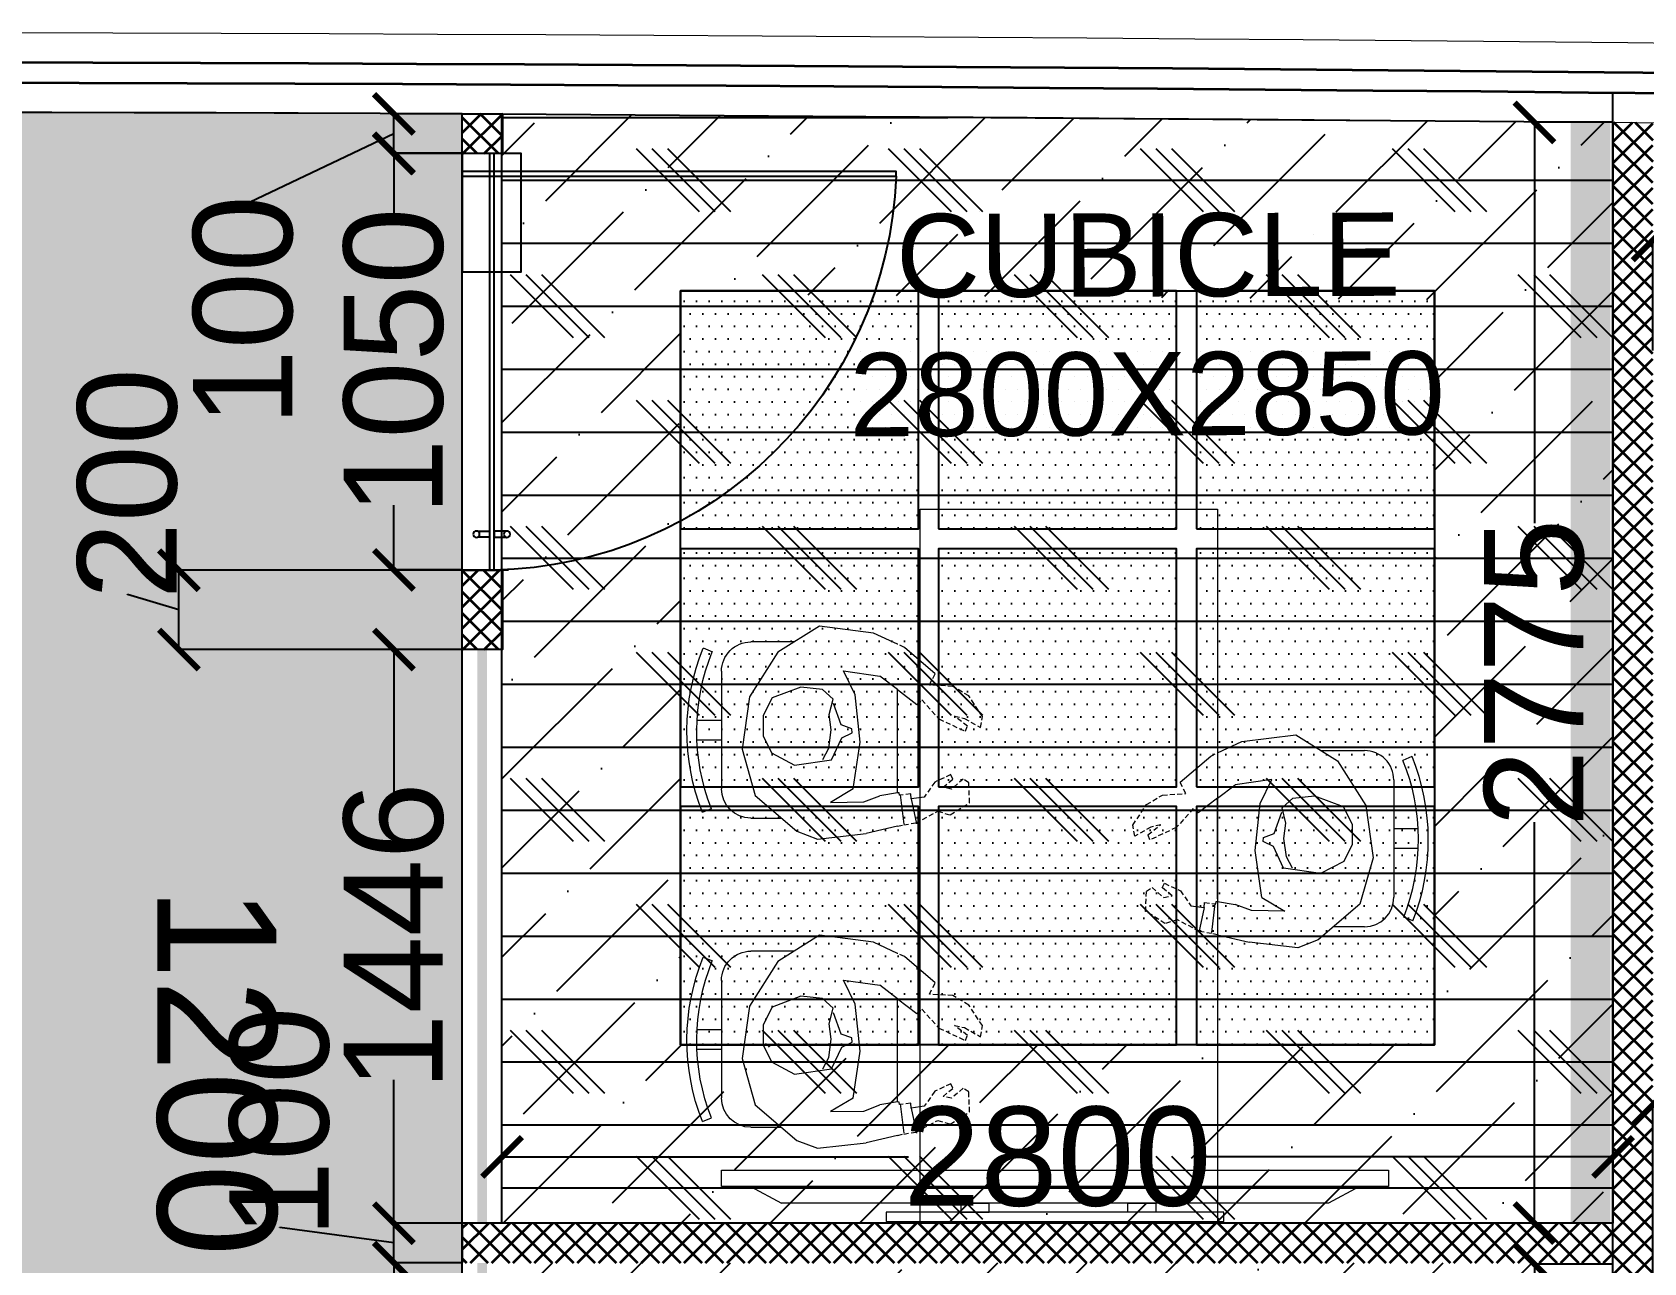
# Model space of a CAD drawing. Header units: millimetres. Extents: x 263321 to 4958806, y 33647 to 987811.
# Drawn here: x 2398868 to 2402929, y 502431 to 505533 of the extents above; entities that cross this region are included whole.
import ezdxf

# ---------------------------------------------------------------- set-up
doc = ezdxf.new("R2010")
doc.units = ezdxf.units.MM
doc.header["$PDMODE"] = 3
doc.linetypes.add('( Hidden )', pattern=[0.375, 0.25, -0.125])
for name, color, linetype, lineweight in [('A-DOOR-FULL', 40, 'Continuous', 18), ('A-FURN-HUMAN', 252, 'Continuous', 9), ('A-FURN-MODULAR-CHAIR', 5, 'Continuous', 5), ('A-FURN-MODULAR-TABLETOP', 250, 'Continuous', 13), ('A-GLASS PARTITION', 5, 'Continuous', 18), ('A-GYPSUM PARTITION', 250, 'Continuous', 35), ('A-PLAN-THIN', 251, 'Continuous', 15), ('Base 7th & 9th', 250, 'Continuous', 35), ('TOA- AV', 7, 'Continuous', 9)]:
    doc.layers.add(name, color=color, linetype=linetype, lineweight=lineweight)
for name, color, linetype in [('CEILING TOA', 7, 'Continuous'), ('CH', 250, 'Continuous'), ('CH - MAN', 8, 'Continuous'), ('DOOR', 5, 'Continuous'), ('FIN WALL GRAPHIC', 10, 'Continuous'), ('FLOORING TOA', 7, 'Continuous'), ('PARTITION DIM.', 250, 'Continuous'), ('PARTITION GYPSUM', 250, 'Continuous'), ('TEXT', 250, 'Continuous')]:
    doc.layers.add(name, color=color, linetype=linetype)
doc.styles.add('ARIAL', font='arial.ttf')
doc.styles.get("Standard").update_dxf_attribs({"font": 'arial.ttf'})
doc.styles.add('TEXT @ 150', font='arial.ttf', dxfattribs={"height": 225})
doc.dimstyles.new('DIM @ 150', dxfattribs={"dimtxt": 225, "dimasz": 100, "dimexe": 1, "dimexo": 0, "dimgap": 0.5, "dimtad": 0, "dimdec": 0, "dimzin": 0, "dimdsep": 46, "dimtxsty": 'TEXT @ 150', "dimblk": 'ARCHTICK', "dimcen": -2, "dimclrd": 8, "dimclre": 8, "dimclrt": 7, "dimadec": 0, "dimazin": 0, "dimtfac": 1, "dimtdec": 0, "dimtofl": 0, "dimtmove": 0, "dimatfit": 3, "dimldrblk": 'OPEN90', "dimfxl": 1, "dimtolj": 1, "dimtzin": 0, "dimlwd": -1, "dimlwe": -1, "dimarcsym": 0})
pattern_1 = [(45, (13069.08, -8478.743), (-26.94076836, 26.94076836), []), (135, (13069.08, -8478.743), (-26.94076836, -26.94076836), [])]

# ---------------------------------------------------------------- blocks, each defined once
blk = doc.blocks.new('Human Figure')
at = {"layer": 'A-FURN-HUMAN', "lineweight": 5}
for p, q in [((4611.71, 5776.63, 0), (4616.22, 5779.49)), ((4611.71, 5776.63, 0), (4616.22, 5779.49)), ((4616.22, 5779.49), (4621.49, 5780.21, 0)), ((4616.22, 5779.49), (4621.49, 5780.21, 0)), ((4621.49, 5780.21, 0), (4626.18, 5778.89, 0)), ((4621.49, 5780.21, 0), (4626.18, 5778.89, 0)), ((4626.18, 5778.89, 0), (4629.77, 5774.69, 0)), ((4626.18, 5778.89, 0), (4629.77, 5774.69, 0)), ((4609.08, 5772.43, 0), (4611.71, 5776.63, 0)), ((4609.08, 5772.43, 0), (4611.71, 5776.63, 0)), ((4629.77, 5774.69, 0), (4630.56, 5772.63, 0)), ((4629.77, 5774.69, 0), (4630.56, 5772.63, 0)), ((4609.78, 5766.99, 0), (4609.08, 5772.43, 0)), ((4609.78, 5766.99, 0), (4609.08, 5772.43, 0)), ((4630.56, 5772.63, 0), (4630.01, 5767.72, 0)), ((4630.56, 5772.63, 0), (4630.01, 5767.72, 0)), ((4626.86, 5771.32, 0), (4626.81, 5767.94)), ((4626.86, 5771.32, 0), (4626.81, 5767.94)), ((4616.02, 5768.83), (4613.59, 5769.99, 0)), ((4613.59, 5769.99, 0), (4614.12, 5766.32, 0)), ((4616.02, 5768.83), (4613.59, 5769.99, 0)), ((4613.59, 5769.99, 0), (4614.12, 5766.32, 0)), ((4625.5, 5769.01, 0), (4620.77, 5768.32, 0)), ((4625.5, 5769.01, 0), (4620.77, 5768.32, 0)), ((4620.77, 5768.32, 0), (4616.02, 5768.83)), ((4620.77, 5768.32, 0), (4616.02, 5768.83)), ((4626.81, 5767.94), (4626.19, 5766.32, 0)), ((4626.81, 5767.94), (4626.19, 5766.32, 0)), ((4629.26, 5764.54), (4630.01, 5767.72, 0)), ((4629.26, 5764.54), (4630.01, 5767.72, 0)), ((4610.91, 5764.54), (4609.78, 5766.99, 0)), ((4610.91, 5764.54), (4609.78, 5766.99, 0)), ((4615.48, 5764.54), (4614.12, 5766.32, 0)), ((4615.48, 5764.54), (4614.12, 5766.32, 0)), ((4625.89, 5764.54), (4626.19, 5766.32, 0)), ((4625.89, 5764.54), (4626.19, 5766.32, 0)), ((4615.48, 5764.54), (4616.97, 5762.59)), ((4615.48, 5764.54), (4616.97, 5762.59)), ((4613.88, 5760.76, 0), (4611.23, 5763.85, 0)), ((4613.88, 5760.76, 0), (4611.23, 5763.85, 0)), ((4626.5, 5763.17, 0), (4626.01, 5763.22, 0)), ((4626.5, 5763.17, 0), (4626.01, 5763.22, 0)), ((4626.32, 5761.85, 0), (4626.5, 5763.17, 0)), ((4626.32, 5761.85, 0), (4626.5, 5763.17, 0))]:
    blk.add_line(p, q, dxfattribs=at)
at = {"layer": 'A-FURN-HUMAN', "linetype": '( Hidden )', "lineweight": 5, "ltscale": 2}
for p, q in [((4611.23, 5763.85, 0), (4610.91, 5764.54, 0)), ((4611.23, 5763.85, 0), (4610.91, 5764.54, 0)), ((4626.01, 5763.22, 0), (4626.14, 5764.36, 0)), ((4626.01, 5763.22, 0), (4626.14, 5764.36, 0)), ((4629.26, 5764.54, 0), (4629.12, 5763.93, 0)), ((4629.26, 5764.54, 0), (4629.12, 5763.93, 0)), ((4616.97, 5762.59), (4616.53, 5762.09)), ((4616.97, 5762.59), (4616.53, 5762.09)), ((4628.92, 5762.69, 0), (4627.75, 5760.5, 0)), ((4628.92, 5762.69, 0), (4627.75, 5760.5, 0)), ((4629.12, 5763.93, 0), (4628.92, 5762.69, 0)), ((4629.12, 5763.93, 0), (4628.92, 5762.69, 0)), ((4615.02, 5761.34, 0), (4613.88, 5760.76, 0)), ((4615.02, 5761.34, 0), (4613.88, 5760.76, 0)), ((4615.16, 5758.98, 0), (4615.02, 5761.34, 0)), ((4615.16, 5758.98, 0), (4615.02, 5761.34, 0)), ((4616.53, 5762.09), (4618.44, 5760.37, 0)), ((4616.53, 5762.09), (4618.44, 5760.37, 0)), ((4624.81, 5760.79, 0), (4626.32, 5761.85, 0)), ((4624.81, 5760.79, 0), (4626.32, 5761.85, 0)), ((4618.44, 5760.37, 0), (4619.69, 5757.7, 0)), ((4618.44, 5760.37, 0), (4619.69, 5757.7, 0)), ((4624.06, 5759.18, 0), (4624.81, 5760.79, 0)), ((4624.06, 5759.18, 0), (4624.81, 5760.79, 0)), ((4624.51, 5758.96, 0), (4624.06, 5759.18, 0)), ((4624.51, 5758.96, 0), (4624.06, 5759.18, 0)), ((4625.32, 5759.95, 0), (4624.51, 5758.96, 0)), ((4625.32, 5759.95, 0), (4624.51, 5758.96, 0)), ((4625.51, 5759.11, 0), (4625.32, 5759.95, 0)), ((4625.51, 5759.11, 0), (4625.32, 5759.95, 0)), ((4628.12, 5759.23, 0), (4626.89, 5757.28, 0)), ((4628.12, 5759.23, 0), (4626.89, 5757.28, 0)), ((4627.75, 5760.5, 0), (4628.12, 5759.23, 0)), ((4627.75, 5760.5, 0), (4628.12, 5759.23, 0)), ((4616.12, 5757.36), (4615.16, 5758.98, 0)), ((4616.12, 5757.36), (4615.16, 5758.98, 0)), ((4619.17, 5757.51, 0), (4618.16, 5758.8, 0)), ((4618.16, 5758.8, 0), (4618.39, 5757.81, 0)), ((4619.17, 5757.51, 0), (4618.16, 5758.8, 0)), ((4618.16, 5758.8, 0), (4618.39, 5757.81, 0)), ((4618.39, 5757.81, 0), (4619.31, 5756.18, 0)), ((4618.39, 5757.81, 0), (4619.31, 5756.18, 0)), ((4619.69, 5757.7, 0), (4619.17, 5757.51, 0)), ((4619.69, 5757.7, 0), (4619.17, 5757.51, 0)), ((4624.5, 5757.93, 0), (4625.51, 5759.11, 0)), ((4624.5, 5757.93, 0), (4625.51, 5759.11, 0)), ((4624.87, 5757.37, 0), (4624.5, 5757.93, 0)), ((4624.87, 5757.37, 0), (4624.5, 5757.93, 0)), ((4618.19, 5756, 0), (4616.12, 5757.36)), ((4618.19, 5756, 0), (4616.12, 5757.36)), ((4619.31, 5756.18, 0), (4618.19, 5756, 0)), ((4619.31, 5756.18, 0), (4618.19, 5756, 0)), ((4626.89, 5757.28, 0), (4624.87, 5757.37, 0)), ((4626.89, 5757.28, 0), (4624.87, 5757.37, 0))]:
    blk.add_line(p, q, dxfattribs=at)
at = {"layer": 'A-FURN-HUMAN', "linetype": '( Hidden )', "lineweight": 5, "ltscale": 3}
for p, q in [((4625.9, 5764.39, 0), (4625.89, 5764.57, 0)), ((4625.9, 5764.39, 0), (4625.89, 5764.57, 0)), ((4626.14, 5764.36, 0), (4625.9, 5764.39, 0)), ((4626.14, 5764.36, 0), (4625.9, 5764.39, 0))]:
    blk.add_line(p, q, dxfattribs=at)
at = {"layer": 'A-FURN-HUMAN', "lineweight": 5, "elevation": 0}
for points in [[(4622.54, 5772.08), (4621.4, 5771.49), (4619.55, 5771.23), (4618.01, 5771.43), (4616.44, 5771.03), (4615.47, 5772.11), (4615.23, 5774.3), (4616.32, 5777.18), (4618.11, 5778.11), (4620.14, 5778.11), (4621.85, 5777.26), (4623.09, 5774.92), (4622.55, 5771.19), (4620.35, 5770.17), (4619.86, 5769.12), (4619.43, 5769.17), (4619.04, 5770.23), (4616.9, 5771)], [(4622.54, 5772.08), (4621.4, 5771.49), (4619.55, 5771.23), (4618.01, 5771.43), (4616.44, 5771.03), (4615.47, 5772.11), (4615.23, 5774.3), (4616.32, 5777.18), (4618.11, 5778.11), (4620.14, 5778.11), (4621.85, 5777.26), (4623.09, 5774.92), (4622.55, 5771.19), (4620.35, 5770.17), (4619.86, 5769.12), (4619.43, 5769.17), (4619.04, 5770.23), (4616.9, 5771)], [(4625.5, 5769.01), (4626.86, 5771.32)], [(4625.5, 5769.01), (4626.86, 5771.32)], [(4626.09, 5764.27), (4629.04, 5763.91)], [(4626.09, 5764.27), (4629.04, 5763.91)], [(4626.5, 5763.17), (4629.02, 5762.63)], [(4626.5, 5763.17), (4629.02, 5762.63)]]:
    blk.add_lwpolyline(points, dxfattribs=at)
at = {"layer": 'A-FURN-MODULAR-CHAIR', "color": 18, "lineweight": 15, "true_color": 0x000000}
for p, q in [((4613.64, 5782.3, 0), (4625.48, 5782.3, 0)), ((4610.68, 5774.98, 0), (4610.68, 5779.34, 0)), ((4628.44, 5779.34, 0), (4628.44, 5776.24, 0))]:
    blk.add_line(p, q, dxfattribs=at)
at = {"layer": 'A-FURN-MODULAR-CHAIR', "lineweight": 15}
for p, q in [((4613.64, 5782.3, 0), (4625.48, 5782.3, 0)), ((4610.68, 5774.98, 0), (4610.68, 5779.34, 0)), ((4628.44, 5779.34, 0), (4628.44, 5776.24, 0))]:
    blk.add_line(p, q, dxfattribs=at)
at = {"layer": 'A-FURN-MODULAR-CHAIR', "color": 18, "lineweight": 15, "true_color": 0x000000, "elevation": 0}
for points in [[(4611.29, 5784.13), (4611.67, 5783.22)], [(4618.58, 5784.79), (4618.58, 5782.3)], [(4620.56, 5784.79), (4620.56, 5782.3)], [(4627.86, 5784.22), (4627.49, 5783.3)]]:
    blk.add_lwpolyline(points, dxfattribs=at)
at = {"layer": 'A-FURN-MODULAR-CHAIR', "lineweight": 15, "elevation": 0}
for points in [[(4611.29, 5784.13), (4611.67, 5783.22)], [(4618.58, 5784.79), (4618.58, 5782.3)], [(4620.56, 5784.79), (4620.56, 5782.3)], [(4627.86, 5784.22), (4627.49, 5783.3)]]:
    blk.add_lwpolyline(points, dxfattribs=at)
at = {"layer": 'A-FURN-MODULAR-CHAIR', "color": 18, "lineweight": 15, "true_color": 0x000000, "elevation": 0}
blk.add_lwpolyline([(4625.89, 5764.57, -0.034638), (4625.48, 5764.54), (4615.48, 5764.54)], format="xyb", dxfattribs=at)
at = {"layer": 'A-FURN-MODULAR-CHAIR', "lineweight": 15, "elevation": 0}
blk.add_lwpolyline([(4625.89, 5764.57, -0.034638), (4625.48, 5764.54), (4615.48, 5764.54)], format="xyb", dxfattribs=at)
at = {"layer": 'A-FURN-MODULAR-CHAIR', "color": 18, "lineweight": 15, "true_color": 0x000000}
for centre, radius, start, end in [((4619.68, 5763.49, 0), 22.29, 68.458, 112.0994), ((4619.68, 5763.49, 0), 21.3, 68.4839, 112.0994), ((4613.64, 5779.34, 0), 2.96, 90.0001, 180.0001), ((4625.48, 5779.34, 0), 2.96, 0.0001, 90.0001)]:
    blk.add_arc(centre, radius, start, end, dxfattribs=at)
at = {"layer": 'A-FURN-MODULAR-CHAIR', "lineweight": 15}
for centre, radius, start, end in [((4619.68, 5763.49, 0), 22.29, 68.458, 112.0994), ((4619.68, 5763.49, 0), 21.3, 68.4839, 112.0994), ((4613.64, 5779.34, 0), 2.96, 90.0001, 180.0001), ((4625.48, 5779.34, 0), 2.96, 0.0001, 90.0001)]:
    blk.add_arc(centre, radius, start, end, dxfattribs=at)
blk = doc.blocks.new('ychgc')
at = {"layer": 'A-FURN-MODULAR-TABLETOP', "lineweight": 20}
blk.add_lwpolyline([(549950.7, 23375.4), (549950.7, 25175.4), (549200.7, 25175.4), (549200.7, 23375.4)], close=True, dxfattribs=at)
at = {"layer": 'A-FURN-MODULAR-TABLETOP', "color": 161, "linetype": 'ByBlock', "yscale": 25.00000000000001}
for p, xscale, zscale, rotation in [((693272.4, -90759, 0), 25.00000000000001, 25.00000000000001, 90.00728931026863), ((405822.5, -91264.6, 0), -25.00000000000001, 25, 269.9927106897313), ((693272.4, -91538.4, 0), 25.00000000000001, 25.00000000000001, 90.00728931026863)]:
    blk.add_blockref('Human Figure', p, dxfattribs=dict(at, xscale=xscale, zscale=zscale, rotation=rotation))
blk = doc.blocks.new('_ArchTick')
at = {"color": 0, "linetype": 'ByBlock', "const_width": 0.15}
blk.add_lwpolyline([(-0.5, -0.5), (0.5, 0.5)], dxfattribs=at)
blk = doc.blocks.new('*D569')
at = {"layer": 'Defpoints', "color": 0, "transparency": 16777216}
for p in [(2403255, 502828.7), (2402951.6, 502383.1), (2403255, 502383.1, 0)]:
    blk.add_point(p, dxfattribs=at)
at = {"layer": 'PARTITION DIM.', "color": 8, "transparency": 16777216}
for p, q in [((2402951.6, 502383.1), (2402951.6, 502829.7)), ((2402951.6, 502828.7), (2403255, 502828.7)), ((2403255, 502383.1), (2403255, 502829.7)), ((2403255, 502828.7), (2403355, 502828.7))]:
    blk.add_line(p, q, dxfattribs=at)
at = {"layer": 'PARTITION DIM.', "color": 8, "transparency": 16777216, "xscale": 100, "yscale": 100, "zscale": 100, "rotation": 180}
blk.add_blockref('_ArchTick', (2402951.6, 502828.7), dxfattribs=at)
at = {"layer": 'PARTITION DIM.', "color": 8, "transparency": 16777216, "xscale": 100, "yscale": 100, "zscale": 100}
blk.add_blockref('_ArchTick', (2403255, 502828.7), dxfattribs=at)
at = {"layer": 'PARTITION DIM.', "color": 7, "transparency": 16777216, "insert": (2403631.6, 502828.7), "char_height": 250, "attachment_point": 5}
blk.add_mtext('\\A1;303', dxfattribs=at)
blk = doc.blocks.new('_Open90')
at = {"color": 0, "linetype": 'ByBlock'}
for p, q in [((-0.5, 0.5), (0, 0)), ((0, 0), (-1, 0)), ((0, 0), (-0.5, -0.5))]:
    blk.add_line(p, q, dxfattribs=at)
blk = doc.blocks.new('*D580')
at = {"layer": 'Defpoints', "color": 0, "transparency": 16777216}
for p in [(2402851.6, 502698), (2400051.6, 502530.9), (2402851.6, 502530.9)]:
    blk.add_point(p, dxfattribs=at)
at = {"layer": 'PARTITION DIM.', "color": 8, "transparency": 16777216}
for p, q in [((2400051.6, 502530.9), (2400051.6, 502699)), ((2400051.6, 502698), (2401076.1, 502698)), ((2402851.6, 502698), (2401827.1, 502698)), ((2402851.6, 502530.9), (2402851.6, 502699))]:
    blk.add_line(p, q, dxfattribs=at)
at = {"layer": 'PARTITION DIM.', "color": 8, "transparency": 16777216, "xscale": 100, "yscale": 100, "zscale": 100, "rotation": 180}
blk.add_blockref('_ArchTick', (2400051.6, 502698), dxfattribs=at)
at = {"layer": 'PARTITION DIM.', "color": 8, "transparency": 16777216, "xscale": 100, "yscale": 100, "zscale": 100}
blk.add_blockref('_ArchTick', (2402851.6, 502698), dxfattribs=at)
at = {"layer": 'PARTITION DIM.', "color": 7, "transparency": 16777216, "insert": (2401451.6, 502698), "char_height": 250, "attachment_point": 5}
blk.add_mtext('\\A1;2800', dxfattribs=at)
blk = doc.blocks.new('*D582')
at = {"layer": 'Defpoints', "color": 0, "transparency": 16777216}
for p in [(2402851.6, 505305.9), (2402653.6, 502530.9), (2402851.6, 502530.9)]:
    blk.add_point(p, dxfattribs=at)
at = {"layer": 'PARTITION DIM.', "color": 8, "transparency": 16777216}
for p, q in [((2402851.6, 505305.9), (2402652.6, 505305.9)), ((2402653.6, 505305.9), (2402653.6, 504295.3)), ((2402653.6, 502530.9), (2402653.6, 503541.6)), ((2402851.6, 502530.9), (2402652.6, 502530.9))]:
    blk.add_line(p, q, dxfattribs=at)
at = {"layer": 'PARTITION DIM.', "color": 8, "transparency": 16777216, "xscale": 100, "yscale": 100, "zscale": 100}
for p, rotation in [((2402653.6, 505305.9), 90), ((2402653.6, 502530.9), 270)]:
    blk.add_blockref('_ArchTick', p, dxfattribs=dict(at, rotation=rotation))
at = {"layer": 'PARTITION DIM.', "color": 7, "transparency": 16777216, "insert": (2402653.6, 503918.4), "char_height": 250, "attachment_point": 5, "rotation": 90}
blk.add_mtext('\\A1;2775', dxfattribs=at)
blk = doc.blocks.new('*D583')
at = {"layer": 'Defpoints', "color": 0, "transparency": 16777216}
for p in [(2402653.6, 502427.6), (2402851.6, 502427.6), (2402851.6, 499580.9)]:
    blk.add_point(p, dxfattribs=at)
at = {"layer": 'PARTITION DIM.', "color": 8, "transparency": 16777216}
for p, q in [((2402851.6, 502427.6), (2402652.6, 502427.6)), ((2402653.6, 502427.6), (2402653.6, 501380.2)), ((2402653.6, 499580.9), (2402653.6, 500628.4)), ((2402851.6, 499580.9), (2402652.6, 499580.9))]:
    blk.add_line(p, q, dxfattribs=at)
at = {"layer": 'PARTITION DIM.', "color": 8, "transparency": 16777216, "xscale": 100, "yscale": 100, "zscale": 100}
for p, rotation in [((2402653.6, 502427.6), 90), ((2402653.6, 499580.9), 270)]:
    blk.add_blockref('_ArchTick', p, dxfattribs=dict(at, rotation=rotation))
at = {"layer": 'PARTITION DIM.', "color": 7, "transparency": 16777216, "insert": (2402653.6, 501004.3), "char_height": 250, "attachment_point": 5, "rotation": 90}
blk.add_mtext('\\A1;2847', dxfattribs=at)
blk = doc.blocks.new('*D589')
at = {"layer": 'Defpoints', "color": 0, "transparency": 16777216}
for p in [(2399779.1, 502431.3), (2399951.6, 502431.3), (2399947.8, 500930.8, 0)]:
    blk.add_point(p, dxfattribs=at)
at = {"layer": 'PARTITION DIM.', "color": 8, "transparency": 16777216}
for p, q in [((2399951.6, 502431.3), (2399778.1, 502431.3)), ((2399779.1, 502431.3), (2399779.1, 502042.7)), ((2399779.1, 500930.8), (2399779.1, 501319.5)), ((2399947.8, 500930.8), (2399778.1, 500930.8))]:
    blk.add_line(p, q, dxfattribs=at)
at = {"layer": 'PARTITION DIM.', "color": 8, "transparency": 16777216, "xscale": 100, "yscale": 100, "zscale": 100}
for p, rotation in [((2399779.1, 502431.3), 90), ((2399779.1, 500930.8), 270)]:
    blk.add_blockref('_ArchTick', p, dxfattribs=dict(at, rotation=rotation))
at = {"layer": 'PARTITION DIM.', "color": 7, "transparency": 16777216, "insert": (2399779.1, 501681.1), "char_height": 250, "attachment_point": 5, "rotation": 90}
blk.add_mtext('\\A1;1500', dxfattribs=at)
blk = doc.blocks.new('*D590')
at = {"layer": 'Defpoints', "color": 0, "transparency": 16777216}
for p in [(2399779.1, 502530.9), (2399951.6, 502530.9), (2399951.6, 502431.3)]:
    blk.add_point(p, dxfattribs=at)
at = {"layer": 'PARTITION DIM.', "color": 8, "transparency": 16777216}
for p, q in [((2399951.6, 502530.9), (2399778.1, 502530.9)), ((2399779.1, 502431.3), (2399779.1, 502530.9)), ((2399491.3, 502519.9), (2399491.3, 502520.9)), ((2399779.1, 502481.1), (2399491.3, 502519.9)), ((2399951.6, 502431.3), (2399778.1, 502431.3))]:
    blk.add_line(p, q, dxfattribs=at)
at = {"layer": 'PARTITION DIM.', "color": 8, "transparency": 16777216, "xscale": 100, "yscale": 100, "zscale": 100}
for p, rotation in [((2399779.1, 502530.9), 90), ((2399779.1, 502431.3), 270)]:
    blk.add_blockref('_ArchTick', p, dxfattribs=dict(at, rotation=rotation))
at = {"layer": 'PARTITION DIM.', "color": 7, "transparency": 16777216, "insert": (2399491.3, 502785.4), "char_height": 250, "attachment_point": 5, "rotation": 90}
blk.add_mtext('\\A1;100', dxfattribs=at)
blk = doc.blocks.new('*D591')
at = {"layer": 'Defpoints', "color": 0, "transparency": 16777216}
for p in [(2399779.1, 503976.9), (2399951.6, 503976.9), (2399951.6, 502530.9)]:
    blk.add_point(p, dxfattribs=at)
at = {"layer": 'PARTITION DIM.', "color": 8, "transparency": 16777216}
for p, q in [((2399951.6, 503976.9), (2399778.1, 503976.9)), ((2399779.1, 503976.9), (2399779.1, 503615.9)), ((2399779.1, 502530.9), (2399779.1, 502892)), ((2399951.6, 502530.9), (2399778.1, 502530.9))]:
    blk.add_line(p, q, dxfattribs=at)
at = {"layer": 'PARTITION DIM.', "color": 8, "transparency": 16777216, "xscale": 100, "yscale": 100, "zscale": 100}
for p, rotation in [((2399779.1, 503976.9), 90), ((2399779.1, 502530.9), 270)]:
    blk.add_blockref('_ArchTick', p, dxfattribs=dict(at, rotation=rotation))
at = {"layer": 'PARTITION DIM.', "color": 7, "transparency": 16777216, "insert": (2399779.1, 503253.9), "char_height": 250, "attachment_point": 5, "rotation": 90}
blk.add_mtext('\\A1;1446', dxfattribs=at)
blk = doc.blocks.new('*D592')
at = {"layer": 'Defpoints', "color": 0, "transparency": 16777216}
for p in [(2399779.1, 505227.9), (2399951.6, 505227.9), (2399951.6, 504177.6, 0)]:
    blk.add_point(p, dxfattribs=at)
at = {"layer": 'PARTITION DIM.', "color": 8, "transparency": 16777216}
for p, q in [((2399951.6, 505227.9), (2399778.1, 505227.9)), ((2399779.1, 505227.9), (2399779.1, 505064.4)), ((2399779.1, 504177.6), (2399779.1, 504341.1)), ((2399951.6, 504177.6), (2399778.1, 504177.6))]:
    blk.add_line(p, q, dxfattribs=at)
at = {"layer": 'PARTITION DIM.', "color": 8, "transparency": 16777216, "xscale": 100, "yscale": 100, "zscale": 100}
for p, rotation in [((2399779.1, 505227.9), 90), ((2399779.1, 504177.6), 270)]:
    blk.add_blockref('_ArchTick', p, dxfattribs=dict(at, rotation=rotation))
at = {"layer": 'PARTITION DIM.', "color": 7, "transparency": 16777216, "insert": (2399779.1, 504702.7), "char_height": 250, "attachment_point": 5, "rotation": 90}
blk.add_mtext('\\A1;1050', dxfattribs=at)
blk = doc.blocks.new('*D593')
at = {"layer": 'Defpoints', "color": 0, "transparency": 16777216}
for p in [(2399779.1, 505326.9), (2399951.6, 505326.9), (2399951.6, 505226.9)]:
    blk.add_point(p, dxfattribs=at)
at = {"layer": 'PARTITION DIM.', "color": 8, "transparency": 16777216}
for p, q in [((2399951.6, 505326.9), (2399778.1, 505326.9)), ((2399779.1, 505226.9), (2399779.1, 505326.9)), ((2399779.1, 505276.9), (2399399.6, 505096.4)), ((2399951.6, 505226.9), (2399778.1, 505226.9)), ((2399399.6, 505096.4), (2399399.6, 505095.4))]:
    blk.add_line(p, q, dxfattribs=at)
at = {"layer": 'PARTITION DIM.', "color": 8, "transparency": 16777216, "xscale": 100, "yscale": 100, "zscale": 100}
for p, rotation in [((2399779.1, 505326.9), 90), ((2399779.1, 505226.9), 270)]:
    blk.add_blockref('_ArchTick', p, dxfattribs=dict(at, rotation=rotation))
at = {"layer": 'PARTITION DIM.', "color": 7, "transparency": 16777216, "insert": (2399399.6, 504830.9), "char_height": 250, "attachment_point": 5, "rotation": 90}
blk.add_mtext('\\A1;100', dxfattribs=at)
blk = doc.blocks.new('door-3f-01')
at = {"layer": 'A-GLASS PARTITION', "color": 5}
blk.add_line((-36, 0), (-36, 4), dxfattribs=at)
at = {"layer": 'DOOR', "elevation": 0}
blk.add_lwpolyline([(-1.95, 37.5), (-1.55, 37.5), (-1.55, 0), (-1.95, 0)], close=True, dxfattribs=at)
at = {"layer": 'DOOR', "color": 252, "true_color": 0x939598}
blk.add_lwpolyline([(0, 0), (-10.2, 0), (-10.2, 5.08), (0, 5.08), (0, 0)], dxfattribs=at)
at = {"layer": 'DOOR'}
for points in [[(-32.64, 3.74), (-32.64, 2.74), (-33.14, 2.74), (-33.14, 3.74)], [(-32.64, 1.34), (-32.64, 2.34), (-33.14, 2.34), (-33.14, 1.34)]]:
    blk.add_lwpolyline(points, dxfattribs=at)
blk.add_lwpolyline([(-36, 2.34), (-36, 2.74), (0, 2.74), (0, 2.34)], close=True, dxfattribs=at)
for centre in [(-32.89, 3.86), (-32.89, 1.22)]:
    blk.add_circle(centre, 0.278, dxfattribs=at)
at = {"layer": 'DOOR', "color": 252, "true_color": 0x939598}
blk.add_arc((-0.52, 2.04, 0), 35.48, 92.2973, 178.8766, dxfattribs=at)
blk = doc.blocks.new('*D702')
at = {"layer": 'CH', "color": 8, "transparency": 16777216}
for p, q in [((2402951.6, 504730.5), (2402951.6, 505009.4)), ((2402951.6, 505008.4), (2403682.4, 505008.4)), ((2405166.9, 505008.4), (2404436.2, 505008.4)), ((2405166.9, 504310.1), (2405166.9, 505009.4))]:
    blk.add_line(p, q, dxfattribs=at)
at = {"layer": 'Defpoints', "color": 0, "transparency": 16777216}
for p in [(2402951.6, 505008.4), (2402951.6, 504730.5), (2405166.9, 504310.1)]:
    blk.add_point(p, dxfattribs=at)
at = {"layer": 'CH', "color": 8, "transparency": 16777216, "xscale": 100, "yscale": 100, "zscale": 100, "rotation": 180}
blk.add_blockref('_ArchTick', (2402951.6, 505008.4), dxfattribs=at)
at = {"layer": 'CH', "color": 8, "transparency": 16777216, "xscale": 100, "yscale": 100, "zscale": 100}
blk.add_blockref('_ArchTick', (2405166.9, 505008.4), dxfattribs=at)
at = {"layer": 'CH', "color": 7, "transparency": 16777216, "insert": (2404059.3, 505008.4), "char_height": 250, "attachment_point": 5}
blk.add_mtext('\\A1;2215', dxfattribs=at)
blk = doc.blocks.new('*D720')
at = {"layer": 'Defpoints', "color": 0, "transparency": 16777216}
for p in [(2399237.5, 504176.9), (2399951.6, 504176.9), (2399951.6, 503976.9)]:
    blk.add_point(p, dxfattribs=at)
at = {"layer": 'PARTITION DIM.', "color": 8, "transparency": 16777216}
for p, q in [((2399951.6, 504176.9), (2399236.5, 504176.9)), ((2399237.5, 503976.9), (2399237.5, 504176.9)), ((2399108.1, 504115.7), (2399108.1, 504116.7)), ((2399237.5, 504076.9), (2399108.1, 504115.7)), ((2399951.6, 503976.9), (2399236.5, 503976.9))]:
    blk.add_line(p, q, dxfattribs=at)
at = {"layer": 'PARTITION DIM.', "color": 8, "transparency": 16777216, "xscale": 100, "yscale": 100, "zscale": 100}
for p, rotation in [((2399237.5, 504176.9), 90), ((2399237.5, 503976.9), 270)]:
    blk.add_blockref('_ArchTick', p, dxfattribs=dict(at, rotation=rotation))
at = {"layer": 'PARTITION DIM.', "color": 7, "transparency": 16777216, "insert": (2399108.1, 504395.1), "char_height": 250, "attachment_point": 5, "rotation": 90}
blk.add_mtext('\\A1;200', dxfattribs=at)
blk = doc.blocks.new('A$C60412B90')
at = {"layer": 'TOA- AV', "color": 30, "true_color": 0xf8991e}
blk.add_line((256.5, 111), (986.5, 111), dxfattribs=at)
at = {"layer": 'TOA- AV', "color": 6}
for p, q in [((-37.2, 55.5), (29.9, 91)), ((1280.2, 55.5), (1213.1, 91)), ((-100, 55.5), (1343, 55.5))]:
    blk.add_line(p, q, dxfattribs=at)
at = {"layer": 'TOA- AV', "color": 30, "true_color": 0xf8991e}
for points in [[(986.5, 111), (986.5, 131), (256.5, 131), (256.5, 111)], [(403.4, 91), (464.2, 91)], [(825.1, 91), (764.2, 91)]]:
    blk.add_lwpolyline(points, dxfattribs=at)
for points in [[(403.4, 111), (464.2, 111), (464.2, 91), (403.4, 91)], [(825.1, 111), (764.2, 111), (764.2, 91), (825.1, 91)]]:
    blk.add_lwpolyline(points, close=True, dxfattribs=at)
at = {"layer": 'TOA- AV', "color": 6}
for points in [[(29.9, 91), (1213.1, 91)], [(1343, 55.5), (1343, 20), (-100, 20), (-100, 55.5)]]:
    blk.add_lwpolyline(points, dxfattribs=at)

msp = doc.modelspace()

# ---------------------------------------------------------------- hatches: boundary and pattern name
at = {"layer": 'A-GYPSUM PARTITION', "true_color": 0x636466}
h = msp.add_hatch(dxfattribs=at)
h.set_pattern_fill('ANSI37', color=251, scale=12, angle=-90)
h.set_pattern_definition([(315, (1895639.828, 2877110.33), (26.94076836, 26.94076836), []), (45, (1895639.828, 2877110.33), (-26.94076836, 26.94076836), [])])
h.paths.add_polyline_path([(2400052.5, 505326.9), (2400052.5, 505226.9), (2399951.6, 505226.9), (2399951.6, 505326.9)])
h = msp.add_hatch(dxfattribs=at)
h.set_pattern_fill('ANSI37', color=251, scale=12)
h.set_pattern_definition(pattern_1)
h.paths.add_polyline_path([(2402951.6, 505304.9, 0.000046), (2402851.6, 505305.9), (2402851.6, 497133.1), (2402951.6, 497133.1)])
h = msp.add_hatch(dxfattribs=at)
h.set_pattern_fill('ANSI37', color=251, scale=12, angle=-90)
h.set_pattern_definition([(315, (1895639.83, 2875860.34), (26.94076836, 26.94076836), []), (45, (1895639.83, 2875860.34), (-26.94076836, 26.94076836), [])])
h.paths.add_polyline_path([(2400052.5, 504176.9), (2400052.5, 503976.9), (2399951.6, 503976.9), (2399951.6, 504176.9)])
h = msp.add_hatch(dxfattribs=at)
h.set_pattern_fill('ANSI37', color=251, scale=12)
h.set_pattern_definition(pattern_1)
h.paths.add_polyline_path([(2402851.6, 502530.9), (2399951.6, 502530.9), (2399951.6, 502430.9), (2402851.6, 502430.9)])
at = {"layer": 'CEILING TOA', "true_color": 0x939598}
h = msp.add_hatch(dxfattribs=at)
h.set_pattern_fill('ANSI36', color=252, scale=50)
h.set_pattern_definition([(45, (13069.08, -8478.74), (84.189901, 308.696304), [396.875, -79.375, 0, -79.375])])
h.paths.add_polyline_path([(2402851.6, 502530.9), (2400051.6, 502530.9), (2400051.6, 505326.9), (2402851.4, 505305.9)])
h.paths.add_polyline_path([(2402401.6, 502980.9), (2400501.6, 502980.9), (2400501.6, 504873.5), (2402401.5, 504859.3)], flags=16)
h.paths.add_polyline_path([(2400501.6, 500080.9), (2402401.6, 500080.9), (2402401.6, 501980.9), (2400501.6, 501980.9)], flags=16)
h.paths.add_polyline_path([(2400051.6, 499580.9), (2402851.6, 499580.9), (2402851.6, 502430.9), (2400051.6, 502430.9)])
h.paths.add_polyline_path([(2402401.6, 497732.7), (2400501.6, 497732.7), (2400501.6, 498982.7), (2402401.6, 498982.7)], flags=16)
h.paths.add_polyline_path([(2402851.6, 497233.1), (2400051.6, 497233.1), (2400051.6, 499480.9), (2402851.6, 499480.9)])
h = msp.add_hatch(dxfattribs=at)
h.set_pattern_fill('DOTS', color=252, scale=20)
h.set_pattern_definition([(0, (13069.078, -8478.743), (15.875, 31.75), [0, -31.75])])
h.paths.add_polyline_path([(2401801.6, 502980.9), (2402401.6, 502980.9), (2402401.6, 503580.9), (2401801.6, 503580.9)])
h.paths.add_polyline_path([(2401801.6, 503630.9), (2402401.6, 503630.9), (2402401.6, 504230.9), (2401801.6, 504230.9)])
h.paths.add_polyline_path([(2401801.6, 504280.9), (2402401.6, 504280.9), (2402401.6, 504880.9), (2401801.6, 504880.9)])
h.paths.add_polyline_path([(2401151.6, 502980.9), (2401751.6, 502980.9), (2401751.6, 503580.9), (2401151.6, 503580.9)])
h.paths.add_polyline_path([(2401151.6, 503630.9), (2401751.6, 503630.9), (2401751.6, 504230.9), (2401151.6, 504230.9)])
h.paths.add_polyline_path([(2401151.6, 504280.9), (2401751.6, 504280.9), (2401751.6, 504880.9), (2401151.6, 504880.9)])
h.paths.add_polyline_path([(2400501.6, 502980.9), (2401101.6, 502980.9), (2401101.6, 503580.9), (2400501.6, 503580.9)])
h.paths.add_polyline_path([(2400501.6, 503630.9), (2401101.6, 503630.9), (2401101.6, 504230.9), (2400501.6, 504230.9)])
h.paths.add_polyline_path([(2400501.6, 504280.9), (2401101.6, 504280.9), (2401101.6, 504880.9), (2400501.6, 504880.9)])
at = {"layer": 'FLOORING TOA', "true_color": 0xc7c8ca}
h = msp.add_hatch(dxfattribs=at)
h.set_pattern_fill('EARTH', color=9, scale=120)
edge = h.paths.add_edge_path()
edge.add_line((2399150.3, 470683.1), (2406751.6, 470683.1))
edge.add_line((2406751.6, 470683.1), (2406751.6, 489283.1))
edge.add_line((2406751.6, 489283.1), (2406777, 491421.9))
edge.add_line((2406777, 491421.9), (2410711.6, 491383.1))
edge.add_line((2410711.6, 491383.1), (2410711.6, 490662.8))
edge.add_line((2410711.6, 490662.8), (2412251.6, 490662.8))
edge.add_line((2412251.6, 490662.8), (2412251.6, 491383.1))
edge.add_line((2412251.6, 491383.1), (2413501.6, 491383.1))
edge.add_line((2413501.6, 491383.1), (2413501.6, 490641.9))
edge.add_line((2413501.6, 490641.9), (2414541.6, 490641.9))
edge.add_line((2414541.6, 490641.9), (2414541.6, 491383.1))
edge.add_line((2414541.6, 491383.1), (2419059.8, 491383.1))
edge.add_line((2419059.8, 491383.1), (2419290.9, 492883.1))
edge.add_line((2419290.9, 492883.1), (2413191.6, 492883.1))
edge.add_line((2413191.6, 492883.1), (2413191.6, 495458.2))
edge.add_line((2413191.6, 495458.2), (2416206.2, 495458.2))
edge.add_line((2416206.2, 495458.2), (2416206.2, 496558.2))
edge.add_line((2416206.2, 496558.2), (2413191.6, 496558.2))
edge.add_line((2413191.6, 496558.2), (2413191.6, 498963.1))
edge.add_line((2413191.6, 498963.1), (2411651.6, 498963.1))
edge.add_line((2411651.6, 498963.1), (2411651.6, 492883.1))
edge.add_line((2411651.6, 492883.1), (2404451.6, 492883.1))
edge.add_line((2404451.6, 492883.1), (2404452.6, 502283.1))
edge.add_line((2404452.6, 502283.1), (2402951.6, 502283.1))
edge.add_line((2402951.6, 502283.1), (2402951.4, 497183.5))
edge.add_line((2402951.4, 497183.5), (2402951.6, 497133.1))
edge.add_line((2402951.6, 497133.1), (2399951.6, 497133.1))
edge.add_line((2399951.6, 497133.1), (2399951.6, 505326.9))
edge.add_arc((2397396.4, -38564.5), 543897.4, 89.730828, 95.307778)
edge.add_line((2347082.8, 503000.8), (2347082.9, 472483.1))
edge.add_line((2347082.9, 472483.1), (2343851.6, 472483.1))
edge.add_line((2343851.6, 472483.1), (2343851.6, 458383.2))
edge.add_line((2343851.6, 458383.2), (2354252.4, 458383.2))
edge.add_line((2354252.4, 458383.2), (2354252.7, 455753.4))
edge.add_arc((2374151.3, 141679.3), 314703.8, 88.069715, 93.625218, ccw=False)
edge.add_line((2384751.6, 456204.5), (2384751.6, 459200.3))
edge.add_line((2384751.6, 459200.3), (2394751.8, 459200.3))
edge.add_line((2394751.8, 459200.3), (2394749.6, 457484.3))
edge.add_line((2394749.6, 457484.3), (2395751.6, 457483.1))
edge.add_line((2395751.6, 457483.1), (2395751.6, 458383.1))
edge.add_line((2395751.6, 458383.1), (2396651.6, 458383.1))
edge.add_line((2396651.6, 458383.1), (2396651.6, 459197.4))
edge.add_line((2396651.6, 459197.4), (2399811.2, 459198))
edge.add_line((2399811.2, 459198), (2399811.2, 460833.1))
edge.add_line((2399811.2, 460833.1), (2398551.6, 460833.1))
edge.add_line((2398551.6, 460833.1), (2398551.6, 466883.1))
edge.add_line((2398551.6, 466883.1), (2403551.7, 466883.1))
edge.add_line((2403551.7, 466883.1), (2403551.7, 465533.1))
edge.add_line((2403551.7, 465533.1), (2407851.7, 465533.1))
edge.add_line((2407851.7, 465533.1), (2407851.7, 460783.1))
edge.add_line((2407851.7, 460783.1), (2409491.6, 460783.1))
edge.add_line((2409491.6, 460783.1), (2409496.3, 466883.1))
edge.add_line((2409496.3, 466883.1), (2415285.8, 466883.1))
edge.add_line((2415285.8, 466883.1), (2415516.9, 468383.1))
edge.add_line((2415516.9, 468383.1), (2399151.6, 468383.1))
edge.add_arc((2399151.6, 468983.1), 600, 180.0002, 269.9977, ccw=False)
edge.add_line((2398551.6, 468983.1), (2398551.6, 470083.1))
edge.add_arc((2399151.6, 470083.1), 600, 90.125, 179.9999, ccw=False)
edge = h.paths.add_edge_path(flags=16)
edge.add_line((2350804.3, 495933.1), (2349254.3, 495933.1))
edge.add_arc((2349254.3, 495533.1), 400, 90.0003, 179.7889)
edge.add_line((2348854.3, 495534.5), (2348854.3, 492844.4))
edge.add_line((2348854.3, 492844.4), (2350804.3, 492844.4))
edge.add_line((2350804.3, 492844.4), (2350804.3, 495933.1))
h.paths.add_polyline_path([(2380451.6, 495933.1), (2394411.6, 495933.1), (2394411.6, 489283.1), (2388129.7, 489289.9), (2388129.7, 487283.1), (2379984.7, 487283), (2379984.7, 489283.1), (2380551.6, 489283.1)], flags=16)
edge = h.paths.add_edge_path(flags=16)
edge.add_line((2404951.6, 487283.1), (2348951.6, 487283.1))
edge.add_arc((2348951.6, 486983.1), 300, 90, 179.997)
edge.add_line((2348651.6, 486983.1), (2348650.9, 472483.1))
edge.add_line((2348650.9, 472483.1), (2404951.6, 472483.1))
edge.add_line((2404951.6, 472483.1), (2404951.6, 487283.1))
h.paths.add_polyline_path([(2396751.6, 460833.1), (2396751.6, 464283.1)], flags=16)
at = {"layer": 'FLOORING TOA', "true_color": 0x2776bb}
h = msp.add_hatch(dxfattribs=at)
h.set_pattern_fill('CORK', color=152, scale=50)
h.set_pattern_definition([(0, (90021.14, 24146.98), (0, 158.75), []), (135, (90100.5, 24067.6), (-317.50014, -317.50014), [224.5065, -224.5065]), (135, (90140.2, 24067.6), (-317.50014, -317.50014), [224.5065, -224.5065]), (135, (90179.9, 24067.6), (-317.50014, -317.50014), [224.5065, -224.5065])])
h.paths.add_polyline_path([(2400051.6, 499580.9), (2402851.6, 499580.9), (2402851.6, 502430.9), (2400051.6, 502430.9)])
h.paths.add_polyline_path([(2402851.6, 502530.9), (2400051.6, 502530.9), (2400051.6, 505326.9), (2402851.4, 505305.9)])

# ---------------------------------------------------------------- linework, layer by layer
at = {"layer": 'A-GLASS PARTITION', "linetype": 'ByBlock', "ltscale": 5}
for p, q in [((2400051.6, 505326.9), (2399951.6, 505326.9)), ((2400051.6, 505226.9), (2400051.6, 505326.9)), ((2400051.6, 505226.9), (2399951.6, 505226.9)), ((2400051.6, 505226.9), (2399951.6, 505226.9)), ((2400051.6, 505226.9), (2399951.6, 505226.9)), ((2400052.5, 505226.9), (2399952.5, 505226.9)), ((2399955.4, 505226.9), (2400055.4, 505226.9)), ((2400051.6, 504176.9), (2399950.3, 504176.9)), ((2399951.6, 502530.9), (2399951.6, 504177.6, 0)), ((2400051.6, 504177.6, 0), (2399951.6, 504177.6, 0)), ((2399951.6, 504177.6, 0.1), (2400051.6, 504177.6, 0)), ((2400052.5, 504176.9), (2399952.5, 504176.9)), ((2399955.4, 504176.9), (2400055.4, 504176.9)), ((2400051.6, 502530.9), (2400051.6, 504177.6, 0))]:
    msp.add_line(p, q, dxfattribs=at)
at = {"layer": 'A-GLASS PARTITION', "linetype": 'ByBlock', "ltscale": 5, "const_width": 25, "elevation": 0}
for points in [[(2400001.3, 504176.9), (2400001.3, 504177.6)], [(2400001.6, 502530.9), (2400001.6, 503976.9)], [(2399998.3, 500930.8), (2400001.6, 502430.9)]]:
    msp.add_lwpolyline(points, dxfattribs=at)
at = {"layer": 'A-PLAN-THIN', "elevation": 0}
msp.add_lwpolyline([(2410251.6, 502383.1), (2410251.6, 505383.1, 0.031946), (2340551.6, 502562.7), (2340551.6, 487283.1), (2340751.6, 487283.1), (2340751.6, 502383.1, -0.031773), (2410051.6, 505187.2)], format="xyb", dxfattribs=at)
at = {"layer": 'Base 7th & 9th', "color": 4, "ltscale": 500, "elevation": 0}
msp.add_lwpolyline([(2410176.6, 502383.1), (2410176.6, 505309.8, 0.031881), (2340626.6, 502495.2), (2340626.6, 487283.1), (2340676.6, 487283.1), (2340676.6, 502450.6, -0.031837), (2410126.6, 505260.4), (2410126.6, 502383.1)], format="xyb", dxfattribs=at)
at = {"layer": 'CEILING TOA', "elevation": 0}
for points in [[(2402851.6, 502530.9), (2400051.6, 502530.9), (2400051.6, 505326.9), (2402851.4, 505305.9)], [(2400501.6, 504280.9), (2401101.6, 504280.9), (2401101.6, 504880.9), (2400501.6, 504880.9)], [(2401151.6, 504280.9), (2401751.6, 504280.9), (2401751.6, 504880.9), (2401151.6, 504880.9)], [(2401801.6, 504280.9), (2402401.6, 504280.9), (2402401.6, 504880.9), (2401801.6, 504880.9)], [(2400501.6, 503630.9), (2401101.6, 503630.9), (2401101.6, 504230.9), (2400501.6, 504230.9)], [(2401151.6, 503630.9), (2401751.6, 503630.9), (2401751.6, 504230.9), (2401151.6, 504230.9)], [(2401801.6, 503630.9), (2402401.6, 503630.9), (2402401.6, 504230.9), (2401801.6, 504230.9)], [(2400501.6, 502980.9), (2401101.6, 502980.9), (2401101.6, 503580.9), (2400501.6, 503580.9)], [(2401151.6, 502980.9), (2401751.6, 502980.9), (2401751.6, 503580.9), (2401151.6, 503580.9)], [(2401801.6, 502980.9), (2402401.6, 502980.9), (2402401.6, 503580.9), (2401801.6, 503580.9)]]:
    msp.add_lwpolyline(points, close=True, dxfattribs=at)
at = {"layer": 'CH - MAN'}
msp.add_lwpolyline([(2399951.6, 505326.9, 0.024339), (2347082.8, 503000.8)], format="xyb", dxfattribs=at)
msp.add_lwpolyline([(2399951.6, 497133.1), (2399951.6, 505326.9)], dxfattribs=at)
at = {"layer": 'FIN WALL GRAPHIC', "color": 80, "const_width": 100, "elevation": 0}
msp.add_lwpolyline([(2402794.7, 505305.9), (2402794.7, 502530.9)], dxfattribs=at)
at = {"layer": 'FLOORING TOA'}
msp.add_lwpolyline([(2399951.6, 505326.9, 0.024339), (2347082.8, 503000.8)], format="xyb", dxfattribs=at)
msp.add_lwpolyline([(2399951.6, 497133.1), (2399951.6, 505326.9)], dxfattribs=at)
at = {"layer": 'FLOORING TOA', "elevation": 0}
msp.add_lwpolyline([(2400501.6, 504880.9), (2402401.6, 504880.9), (2402401.6, 502980.9), (2400501.6, 502980.9)], close=True, dxfattribs=at)
at = {"layer": 'PARTITION GYPSUM', "color": 30}
for p, q in [((2402851.6, 497133.1), (2402851.6, 505380.9)), ((2399951.6, 502530.9), (2399951.6, 502431.3))]:
    msp.add_line(p, q, dxfattribs=at)
at = {"layer": 'PARTITION GYPSUM', "color": 30, "elevation": 0}
for points in [[(2400052.5, 505326.9), (2400052.5, 505226.9), (2399951.6, 505226.9), (2399951.6, 505326.9)], [(2400052.5, 504176.9), (2400052.5, 503976.9), (2399951.6, 503976.9), (2399951.6, 504176.9)]]:
    msp.add_lwpolyline(points, close=True, dxfattribs=at)
msp.add_lwpolyline([(2402851.6, 502530.9), (2399951.6, 502530.9)], dxfattribs=at)
at = {"layer": 'TEXT'}
msp.add_line((2399951.6, 497133.1), (2399951.6, 505326.9), dxfattribs=at)

# ---------------------------------------------------------------- block references
at = {"layer": 'A-DOOR-FULL', "linetype": 'Continuous', "xscale": -29.16666484490015, "yscale": 29.16666484490015, "zscale": 29.16666484490015, "rotation": 270.0001034657424}
msp.add_blockref('door-3f-01', (2399951.6, 505226.9), dxfattribs=at)
at = {"layer": 'A-FURN-MODULAR-TABLETOP', "lineweight": 20, "xscale": -1, "rotation": 180}
msp.add_blockref('ychgc', (1851904.5, 527706.3), dxfattribs=at)
at = {"layer": 'TOA- AV', "color": 0, "xscale": 1.165259826544024, "yscale": 1.165259826544024, "zscale": 1.165259826544024, "rotation": 179.9999426271893}
msp.add_blockref('A$C60412B90', (2402169.5, 502687.7), dxfattribs=at)

# ---------------------------------------------------------------- texts
at = {"layer": 'TEXT', "extrusion": (-3.49708e-05, -2.08133e-07, 1), "insert": (2400360.9, 504509.6, 0.1), "char_height": 210, "width": 2611.257, "attachment_point": 7, "text_direction": (0.999995, 0.003109, 3.5e-05), "style": 'ARIAL'}
msp.add_mtext('\\pi685.01134;CUBICLE\\P\\pi566.47451;2800X2850', dxfattribs=at)
at = {"layer": 'TEXT', "insert": (2399178, 504747.5), "char_height": 300, "width": 6931.743, "attachment_point": 7, "rotation": 270.0346, "style": 'ARIAL'}
msp.add_mtext('\\pi1368.63411;1200 WIDE PASSAGE', dxfattribs=at)

# ---------------------------------------------------------------- dimensions: what is measured, and where the dimension line sits
at = {"layer": 'CH'}
dim = msp.add_linear_dim(base=(2402951.6, 505008.4), p1=(2405166.9, 504310.1), p2=(2402951.6, 504730.5), dimstyle='DIM @ 150', override={"dimtxt": 250, "dimtxsty": 'Standard', "dimarcsym": 1}, dxfattribs=at)
dim.commit()
dim.dimension.update_dxf_attribs({"geometry": '*D702', "text_midpoint": (2404059.3, 505008.4)})
at = {"layer": 'PARTITION DIM.'}
for base, p1, p2, picture, middle in [((2399779.1, 505326.9), (2399951.6, 505226.9), (2399951.6, 505326.9), '*D593', (2399399.6, 505094.9)), ((2399779.1, 502530.9), (2399951.6, 502431.3), (2399951.6, 502530.9), '*D590', (2399491.3, 502521.4))]:
    dim = msp.add_linear_dim(base=base, p1=p1, p2=p2, angle=90, dimstyle='DIM @ 150', override={"dimtxt": 250, "dimtxsty": 'Standard', "dimtmove": 1, "dimarcsym": 1}, dxfattribs=at)
    dim.commit()
    dim.dimension.update_dxf_attribs({"geometry": picture, "text_midpoint": middle, "dimtype": 160})
for base, p1, p2, override, picture, middle in [((2402653.6, 502530.9), (2402851.6, 505305.9), (2402851.6, 502530.9), {"dimtxt": 250, "dimtxsty": 'Standard', "dimarcsym": 1}, '*D582', (2402653.6, 503918.4)), ((2399779.1, 505227.9), (2399951.6, 504177.6, 0), (2399951.6, 505227.9), {"dimtxt": 250, "dimtxsty": 'Standard', "dimtmove": 1, "dimarcsym": 1}, '*D592', (2399779.1, 504702.7)), ((2399237.5, 504176.9), (2399951.6, 503976.9), (2399951.6, 504176.9), {"dimtxt": 250, "dimtxsty": 'Standard', "dimtmove": 1, "dimarcsym": 1}, '*D720', (2399108.1, 504117.2)), ((2399779.1, 503976.9), (2399951.6, 502530.9), (2399951.6, 503976.9), {"dimtxt": 250, "dimtxsty": 'Standard', "dimtmove": 1, "dimarcsym": 1}, '*D591', (2399779.1, 503253.9)), ((2399779.1138, 502431.2867), (2399947.8282, 500930.8407), (2399951.6305, 502431.2867), {"dimtxt": 250, "dimtxsty": 'Standard', "dimtmove": 1, "dimarcsym": 1}, '*D589', (2399779.1138, 501681.0637)), ((2402653.6, 502427.6), (2402851.6, 499580.9), (2402851.6, 502427.6), {"dimtxt": 250, "dimtxsty": 'Standard', "dimarcsym": 1}, '*D583', (2402653.6, 501004.3))]:
    dim = msp.add_linear_dim(base=base, p1=p1, p2=p2, angle=90, dimstyle='DIM @ 150', override=override, dxfattribs=at)
    dim.commit()
    dim.dimension.update_dxf_attribs({"geometry": picture, "text_midpoint": middle})
dim = msp.add_linear_dim(base=(2403255, 502828.7), p1=(2402951.6, 502383.1), p2=(2403255, 502383.1, 0), dimstyle='DIM @ 150', override={"dimtxt": 250, "dimtxsty": 'Standard', "dimarcsym": 1}, dxfattribs=at)
dim.commit()
dim.dimension.update_dxf_attribs({"geometry": '*D569', "text_midpoint": (2403631.6, 502828.7), "dimtype": 160})
dim = msp.add_linear_dim(base=(2402851.6, 502698), p1=(2400051.6, 502530.9), p2=(2402851.6, 502530.9), dimstyle='DIM @ 150', override={"dimtxt": 250, "dimtxsty": 'Standard', "dimarcsym": 1}, dxfattribs=at)
dim.commit()
dim.dimension.update_dxf_attribs({"geometry": '*D580', "text_midpoint": (2401451.6, 502698)})

doc.saveas('drawing.dxf')
